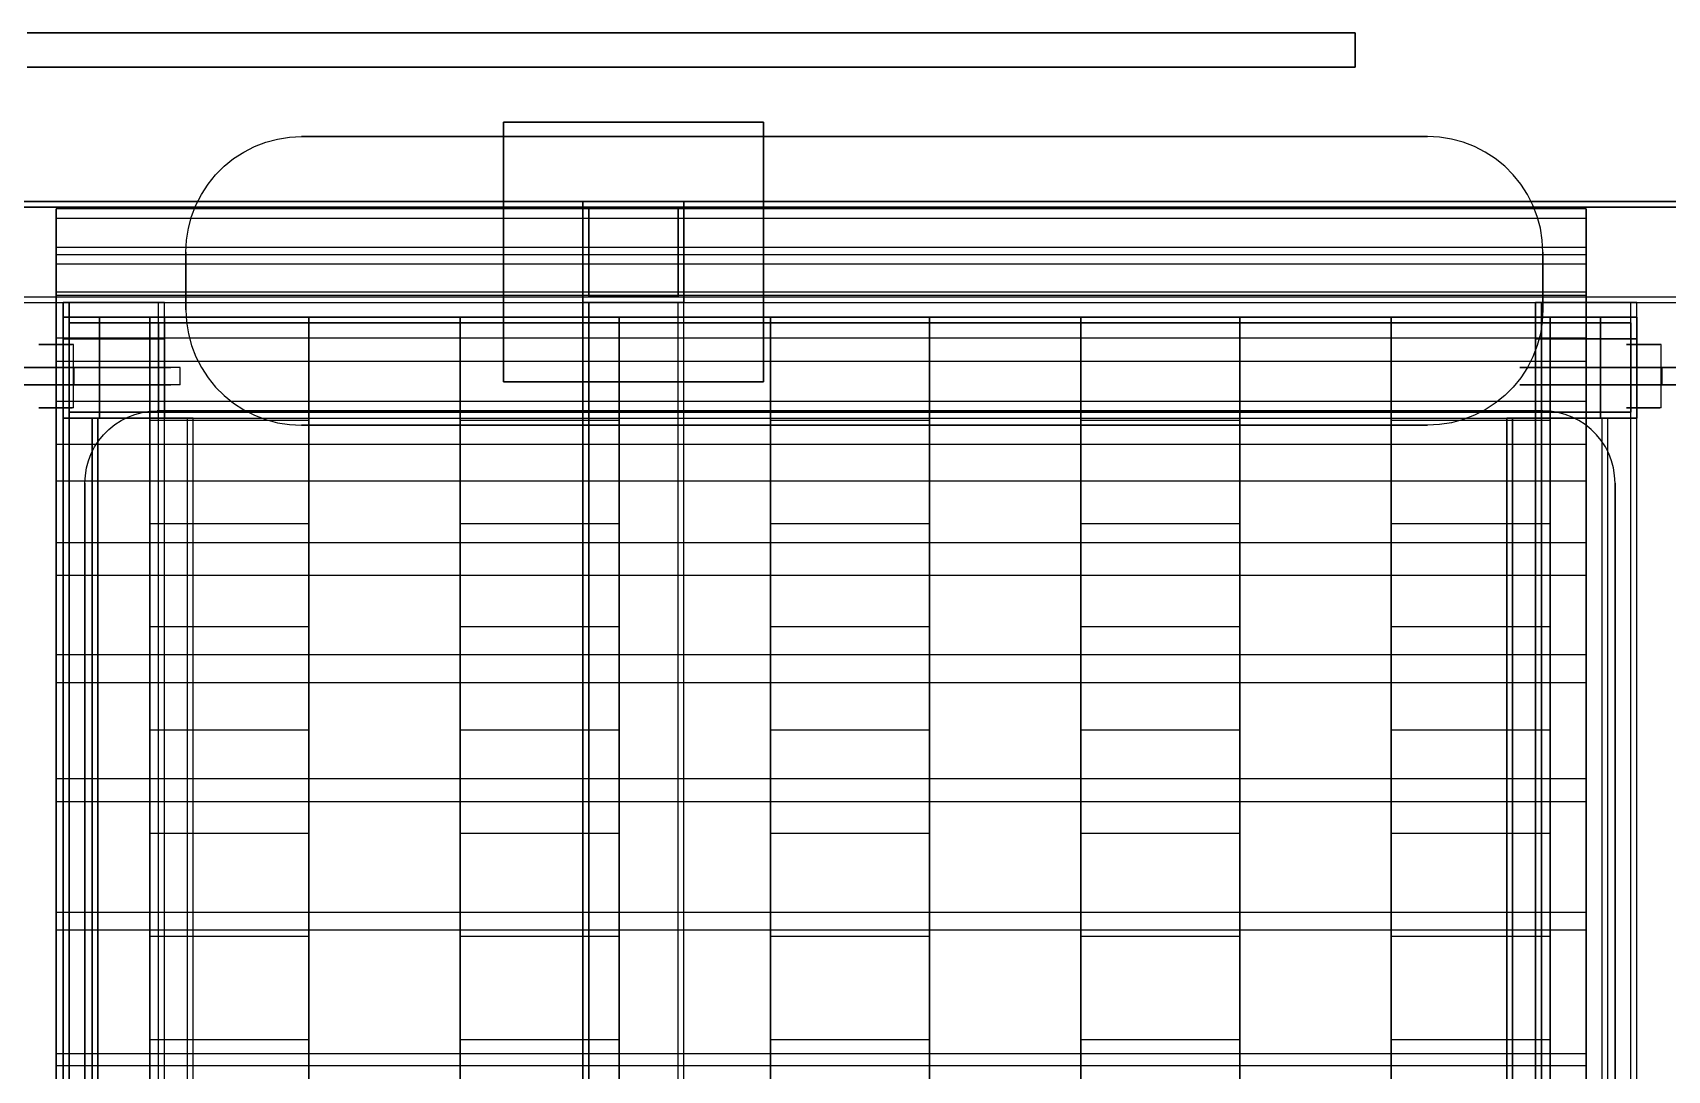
# Model space of a CAD drawing. Header units: millimetres. Extents: x -840 to 1340, y -435 to 456.
# Drawn here: x -8 to 558, y 97 to 456 of the extents above; entities that cross this region are included whole.
import ezdxf

# ---------------------------------------------------------------- set-up
doc = ezdxf.new("R2010")
doc.units = ezdxf.units.MM
for name, color, linetype in [('B02', 7, 'Continuous'), ('B11', 7, 'Continuous'), ('B211', 7, 'Continuous'), ('B311', 7, 'Continuous'), ('B401', 7, 'Continuous'), ('B411', 7, 'Continuous'), ('B50', 7, 'Continuous'), ('B51', 7, 'Continuous'), ('B61', 7, 'Continuous'), ('B62', 7, 'Continuous'), ('C2', 7, 'Continuous'), ('C41', 7, 'Continuous'), ('D20', 7, 'Continuous'), ('H001', 7, 'Continuous'), ('H011', 7, 'Continuous'), ('H101', 7, 'Continuous'), ('H111', 7, 'Continuous'), ('S011', 7, 'Continuous'), ('S020', 7, 'Continuous'), ('S021', 7, 'Continuous'), ('S1000', 7, 'Continuous'), ('S1001', 7, 'Continuous'), ('S1002', 7, 'Continuous'), ('S1003', 7, 'Continuous'), ('S1004', 7, 'Continuous'), ('S200', 7, 'Continuous')]:
    doc.layers.add(name, color=color, linetype=linetype)

msp = doc.modelspace()

# ---------------------------------------------------------------- linework, layer by layer
at = {"layer": 'B02'}
for points in [[(1280, 397.5), (-780, 397.5)], [(-780, 397.5), (1280, 397.5)], [(1280, 395.5), (-780, 395.5)], [(-780, 395.5), (1280, 395.5)], [(-780, 364.5), (1280, 364.5)], [(-780, 364.5), (1280, 364.5)], [(-780, 362.5), (1280, 362.5)], [(-780, 362.5), (1280, 362.5)]]:
    msp.add_lwpolyline(points, dxfattribs=at)
at = {"layer": 'B11'}
for points in [[(182.5, 362.5), (182.5, -362.5)], [(182.5, -362.5), (182.5, 362.5)], [(182.5, 362.5), (182.5, 362.5)], [(217.5, 362.5), (182.5, 362.5)], [(182.5, 362.5), (217.5, 362.5)], [(184.5, 362.5), (184.5, -362.5)], [(215.5, 362.5), (184.5, 362.5)], [(184.5, -362.5), (184.5, 362.5)], [(184.5, 362.5), (215.5, 362.5)], [(184.5, 362.5), (184.5, 362.5)], [(215.5, -362.5), (215.5, 362.5)], [(215.5, -362.5), (215.5, 362.5)], [(215.5, 362.5), (215.5, 362.5)], [(217.5, -362.5), (217.5, 362.5)], [(217.5, -362.5), (217.5, 362.5)], [(217.5, 362.5), (217.5, 362.5)]]:
    msp.add_lwpolyline(points, dxfattribs=at)
at = {"layer": 'B211'}
for points in [[(182.5, 397.5), (182.5, 397.5)], [(217.5, 397.5), (182.5, 397.5)], [(182.5, 397.5), (217.5, 397.5)], [(182.5, 397.5), (182.5, 362.5)], [(182.5, 362.5), (182.5, 397.5)], [(217.5, 397.5), (217.5, 397.5)], [(217.5, 362.5), (217.5, 397.5)], [(217.5, 397.5), (217.5, 362.5)], [(184.5, 395.5), (184.5, 395.5)], [(184.5, 364.5), (184.5, 395.5)], [(184.5, 395.5), (184.5, 364.5)], [(184.5, 395.5), (215.5, 395.5)], [(215.5, 395.5), (184.5, 395.5)], [(215.5, 395.5), (215.5, 395.5)], [(215.5, 395.5), (215.5, 364.5)], [(215.5, 364.5), (215.5, 395.5)], [(182.5, 362.5), (182.5, 362.5)], [(182.5, 362.5), (217.5, 362.5)], [(217.5, 362.5), (182.5, 362.5)], [(184.5, 364.5), (184.5, 364.5)], [(215.5, 364.5), (184.5, 364.5)], [(184.5, 364.5), (215.5, 364.5)], [(215.5, 364.5), (215.5, 364.5)], [(217.5, 362.5), (217.5, 362.5)]]:
    msp.add_lwpolyline(points, dxfattribs=at)
at = {"layer": 'B311'}
for points in [[(155, 335), (155, 425)], [(155, 425), (155, 425)], [(155, 425), (155, 335)], [(245, 425), (155, 425)], [(155, 425), (245, 425)], [(245, 425), (245, 335)], [(245, 425), (245, 425)], [(245, 335), (245, 425)], [(155, 335), (155, 335)], [(155, 335), (245, 335)], [(245, 335), (155, 335)], [(245, 335), (245, 335)]]:
    msp.add_lwpolyline(points, dxfattribs=at)
at = {"layer": 'B401'}
for points in [[(2.5, 357.5), (2.5, 357.5)], [(37.5, 357.5), (2.5, 357.5)], [(2.5, 357.5), (37.5, 357.5)], [(2.5, 357.5), (2.5, 322.5)], [(2.5, 322.5), (2.5, 357.5)], [(37.5, 357.5), (37.5, 357.5)], [(37.5, 322.5), (37.5, 357.5)], [(37.5, 357.5), (37.5, 322.5)], [(4.5, 355.5), (4.5, 355.5)], [(4.5, 324.5), (4.5, 355.5)], [(4.5, 355.5), (4.5, 324.5)], [(4.5, 355.5), (35.5, 355.5)], [(35.5, 355.5), (4.5, 355.5)], [(35.5, 355.5), (35.5, 355.5)], [(35.5, 355.5), (35.5, 324.5)], [(35.5, 324.5), (35.5, 355.5)], [(4.5, 324.5), (4.5, 324.5)], [(35.5, 324.5), (4.5, 324.5)], [(4.5, 324.5), (35.5, 324.5)], [(35.5, 324.5), (35.5, 324.5)], [(2.5, 322.5), (2.5, 322.5)], [(2.5, 322.5), (37.5, 322.5)], [(37.5, 322.5), (2.5, 322.5)], [(37.5, 322.5), (37.5, 322.5)]]:
    msp.add_lwpolyline(points, dxfattribs=at)
at = {"layer": 'B411'}
for points in [[(512.5, 357.5), (512.5, 357.5)], [(547.5, 357.5), (512.5, 357.5)], [(512.5, 357.5), (547.5, 357.5)], [(512.5, 357.5), (512.5, 322.5)], [(512.5, 322.5), (512.5, 357.5)], [(547.5, 357.5), (547.5, 357.5)], [(547.5, 322.5), (547.5, 357.5)], [(547.5, 357.5), (547.5, 322.5)], [(514.5, 355.5), (514.5, 355.5)], [(514.5, 324.5), (514.5, 355.5)], [(514.5, 355.5), (514.5, 324.5)], [(514.5, 355.5), (545.5, 355.5)], [(545.5, 355.5), (514.5, 355.5)], [(545.5, 355.5), (545.5, 355.5)], [(545.5, 355.5), (545.5, 324.5)], [(545.5, 324.5), (545.5, 355.5)], [(514.5, 324.5), (514.5, 324.5)], [(545.5, 324.5), (514.5, 324.5)], [(514.5, 324.5), (545.5, 324.5)], [(545.5, 324.5), (545.5, 324.5)], [(512.5, 322.5), (512.5, 322.5)], [(512.5, 322.5), (547.5, 322.5)], [(547.5, 322.5), (512.5, 322.5)], [(547.5, 322.5), (547.5, 322.5)]]:
    msp.add_lwpolyline(points, dxfattribs=at)
at = {"layer": 'B50'}
for points in [[(2.5, 350), (2.5, -350)], [(2.5, -350), (2.5, 350)], [(2.5, 350), (2.5, 350)], [(37.5, 350), (2.5, 350)], [(2.5, 350), (37.5, 350)], [(4.5, 350), (4.5, -350)], [(35.5, 350), (4.5, 350)], [(4.5, -350), (4.5, 350)], [(4.5, 350), (35.5, 350)], [(4.5, 350), (4.5, 350)], [(35.5, -350), (35.5, 350)], [(35.5, -350), (35.5, 350)], [(35.5, 350), (35.5, 350)], [(37.5, -350), (37.5, 350)], [(37.5, -350), (37.5, 350)], [(37.5, 350), (37.5, 350)]]:
    msp.add_lwpolyline(points, dxfattribs=at)
at = {"layer": 'B51'}
for points in [[(512.5, 350), (512.5, -350)], [(512.5, -350), (512.5, 350)], [(512.5, 350), (512.5, 350)], [(547.5, 350), (512.5, 350)], [(512.5, 350), (547.5, 350)], [(514.5, 350), (514.5, -350)], [(545.5, 350), (514.5, 350)], [(514.5, -350), (514.5, 350)], [(514.5, 350), (545.5, 350)], [(514.5, 350), (514.5, 350)], [(545.5, -350), (545.5, 350)], [(545.5, -350), (545.5, 350)], [(545.5, 350), (545.5, 350)], [(547.5, -350), (547.5, 350)], [(547.5, -350), (547.5, 350)], [(547.5, 350), (547.5, 350)]]:
    msp.add_lwpolyline(points, dxfattribs=at)
at = {"layer": 'B61'}
for points in [[(2.5, 362.5), (2.5, -362.5)], [(2.5, -362.5), (2.5, 362.5)], [(2.5, 362.5), (2.5, 362.5)], [(37.5, 362.5), (2.5, 362.5)], [(2.5, 362.5), (37.5, 362.5)], [(4.5, 362.5), (4.5, -362.5)], [(35.5, 362.5), (4.5, 362.5)], [(4.5, -362.5), (4.5, 362.5)], [(4.5, 362.5), (35.5, 362.5)], [(4.5, 362.5), (4.5, 362.5)], [(35.5, -362.5), (35.5, 362.5)], [(35.5, -362.5), (35.5, 362.5)], [(35.5, 362.5), (35.5, 362.5)], [(37.5, -362.5), (37.5, 362.5)], [(37.5, -362.5), (37.5, 362.5)], [(37.5, 362.5), (37.5, 362.5)]]:
    msp.add_lwpolyline(points, dxfattribs=at)
at = {"layer": 'B62'}
for points in [[(512.5, 362.5), (512.5, -362.5)], [(512.5, -362.5), (512.5, 362.5)], [(512.5, 362.5), (512.5, 362.5)], [(547.5, 362.5), (512.5, 362.5)], [(512.5, 362.5), (547.5, 362.5)], [(514.5, 362.5), (514.5, -362.5)], [(545.5, 362.5), (514.5, 362.5)], [(514.5, -362.5), (514.5, 362.5)], [(514.5, 362.5), (545.5, 362.5)], [(514.5, 362.5), (514.5, 362.5)], [(545.5, -362.5), (545.5, 362.5)], [(545.5, -362.5), (545.5, 362.5)], [(545.5, 362.5), (545.5, 362.5)], [(547.5, -362.5), (547.5, 362.5)], [(547.5, -362.5), (547.5, 362.5)], [(547.5, 362.5), (547.5, 362.5)]]:
    msp.add_lwpolyline(points, dxfattribs=at)
at = {"layer": 'C2'}
for points in [[(530, 395), (0, 395)], [(0, 395), (0, 391.62)], [(0, 379), (0, 395)], [(530, 391.62), (0, 391.62)], [(0, 391.62), (0, 381.54)], [(530, 391.62), (530, 395)], [(530, 395), (530, 379)], [(530, 381.54), (530, 391.62)], [(530, 381.54), (0, 381.54)], [(0, 381.54), (0, 364.93)], [(530, 364.93), (530, 381.54)], [(530, 379), (0, 379)], [(0, 375.76), (0, 379)], [(530, 375.76), (0, 375.76)], [(0, 366.09), (0, 375.76)], [(530, 379), (530, 375.76)], [(530, 375.76), (530, 366.09)], [(530, 366.09), (0, 366.09)], [(0, 350.15), (0, 366.09)], [(530, 364.93), (0, 364.93)], [(0, 364.93), (0, 342.08)], [(530, 366.09), (530, 350.15)], [(530, 342.08), (530, 364.93)], [(530, 350.15), (0, 350.15)], [(0, 328.22), (0, 350.15)], [(530, 350.15), (530, 328.22)], [(530, 342.08), (0, 342.08)], [(0, 342.08), (0, 313.37)], [(530, 313.37), (530, 342.08)], [(530, 328.22), (0, 328.22)], [(0, 300.68), (0, 328.22)], [(530, 328.22), (530, 300.68)], [(530, 313.37), (0, 313.37)], [(0, 313.37), (0, 279.31)], [(530, 279.31), (530, 313.37)], [(530, 300.68), (0, 300.68)], [(0, 267.99), (0, 300.68)], [(530, 300.68), (530, 267.99)], [(530, 279.31), (0, 279.31)], [(0, 279.31), (0, 240.46)], [(530, 240.46), (530, 279.31)], [(530, 267.99), (0, 267.99)], [(0, 230.72), (0, 267.99)], [(530, 267.99), (530, 230.72)], [(530, 240.46), (0, 240.46)], [(0, 240.46), (0, 197.5)], [(530, 197.5), (530, 240.46)], [(530, 230.72), (0, 230.72)], [(0, 189.5), (0, 230.72)], [(530, 230.72), (530, 189.5)], [(530, 197.5), (0, 197.5)], [(0, 197.5), (0, 151.16)], [(530, 151.16), (530, 197.5)], [(530, 189.5), (0, 189.5)], [(0, 145.04), (0, 189.5)], [(530, 189.5), (530, 145.04)], [(530, 151.16), (0, 151.16)], [(0, 151.16), (0, 102.23)], [(530, 102.23), (530, 151.16)], [(530, 145.04), (0, 145.04)], [(0, 98.09), (0, 145.04)], [(530, 145.04), (530, 98.09)], [(530, 102.23), (0, 102.23)], [(0, 102.23), (0, 51.56)], [(530, 51.56), (530, 102.23)], [(530, 98.09), (0, 98.09)], [(0, 49.47), (0, 98.09)], [(530, 98.09), (530, 49.47)]]:
    msp.add_lwpolyline(points, dxfattribs=at)
at = {"layer": 'C41'}
for points in [[(45, 380), (45.22, 384.18), (45.87, 388.32), (46.96, 392.36), (48.46, 396.27), (50.36, 400), (52.64, 403.51), (55.27, 406.77), (58.23, 409.73), (61.49, 412.36), (65, 414.64), (68.73, 416.54), (72.64, 418.04), (76.68, 419.13), (80.82, 419.78), (85, 420)], [(45, 380), (45.22, 384.18), (45.87, 388.32), (46.96, 392.36), (48.46, 396.27), (50.36, 400), (52.64, 403.51), (55.27, 406.77), (58.23, 409.73), (61.49, 412.36), (65, 414.64), (68.73, 416.54), (72.64, 418.04), (76.68, 419.13), (80.82, 419.78), (85, 420)], [(475, 420), (85, 420)], [(85, 420), (85, 420)], [(85, 420), (475, 420)], [(515, 380), (514.78, 384.18), (514.13, 388.32), (513.04, 392.36), (511.54, 396.27), (509.64, 400), (507.36, 403.51), (504.73, 406.77), (501.77, 409.73), (498.51, 412.36), (495, 414.64), (491.27, 416.54), (487.36, 418.04), (483.32, 419.13), (479.18, 419.78), (475, 420)], [(515, 380), (514.78, 384.18), (514.13, 388.32), (513.04, 392.36), (511.54, 396.27), (509.64, 400), (507.36, 403.51), (504.73, 406.77), (501.77, 409.73), (498.51, 412.36), (495, 414.64), (491.27, 416.54), (487.36, 418.04), (483.32, 419.13), (479.18, 419.78), (475, 420)], [(475, 420), (475, 420)], [(45, 360), (45, 380)], [(45, 380), (45, 380)], [(45, 380), (45, 360)], [(515, 360), (515, 380)], [(515, 380), (515, 360)], [(515, 380), (515, 380)], [(45, 360), (45, 360)], [(45, 360), (45.22, 355.82), (45.87, 351.68), (46.96, 347.64), (48.46, 343.73), (50.36, 340), (52.64, 336.49), (55.27, 333.23), (58.23, 330.27), (61.49, 327.64), (65, 325.36), (68.73, 323.46), (72.64, 321.96), (76.68, 320.87), (80.82, 320.22), (85, 320)], [(45, 360), (45.22, 355.82), (45.87, 351.68), (46.96, 347.64), (48.46, 343.73), (50.36, 340), (52.64, 336.49), (55.27, 333.23), (58.23, 330.27), (61.49, 327.64), (65, 325.36), (68.73, 323.46), (72.64, 321.96), (76.68, 320.87), (80.82, 320.22), (85, 320)], [(515, 360), (514.78, 355.82), (514.13, 351.68), (513.04, 347.64), (511.54, 343.73), (509.64, 340), (507.36, 336.49), (504.73, 333.23), (501.77, 330.27), (498.51, 327.64), (495, 325.36), (491.27, 323.46), (487.36, 321.96), (483.32, 320.87), (479.18, 320.22), (475, 320)], [(515, 360), (514.78, 355.82), (514.13, 351.68), (513.04, 347.64), (511.54, 343.73), (509.64, 340), (507.36, 336.49), (504.73, 333.23), (501.77, 330.27), (498.51, 327.64), (495, 325.36), (491.27, 323.46), (487.36, 321.96), (483.32, 320.87), (479.18, 320.22), (475, 320)], [(515, 360), (515, 360)], [(85, 320), (475, 320)], [(85, 320), (85, 320)], [(475, 320), (85, 320)], [(475, 320), (475, 320)]]:
    msp.add_lwpolyline(points, dxfattribs=at)
at = {"layer": 'D20'}
for points in [[(450, 456), (-10, 456)], [(-10, 456), (450, 456)], [(450, 456), (450, 444)], [(450, 456), (450, 456)], [(450, 444), (450, 456)], [(-10, 444), (450, 444)], [(450, 444), (-10, 444)], [(450, 444), (450, 444)]]:
    msp.add_lwpolyline(points, dxfattribs=at)
at = {"layer": 'H001'}
for points in [[(43, 340), (39.73, 340), (30.41, 340), (16.46, 340), (0, 340), (-16.46, 340), (-30.41, 340), (-39.73, 340), (-43, 340), (-39.73, 340), (-30.41, 340), (-16.46, 340), (0, 340), (16.46, 340), (30.41, 340), (39.73, 340)], [(6.2, 340), (5.73, 340), (4.38, 340), (2.37, 340), (0, 340), (-2.37, 340), (-4.38, 340), (-5.73, 340), (-6.2, 340), (-5.73, 340), (-4.38, 340), (-2.37, 340), (0, 340), (2.37, 340), (4.38, 340), (5.73, 340)], [(6.2, 340), (6.2, 334)], [(43, 334), (43, 340)], [(43, 334), (39.73, 334), (30.41, 334), (16.46, 334), (0, 334), (-16.46, 334), (-30.41, 334), (-39.73, 334), (-43, 334), (-39.73, 334), (-30.41, 334), (-16.46, 334), (0, 334), (16.46, 334), (30.41, 334), (39.73, 334)], [(6.2, 334), (5.73, 334), (4.38, 334), (2.37, 334), (0, 334), (-2.37, 334), (-4.38, 334), (-5.73, 334), (-6.2, 334), (-5.73, 334), (-4.38, 334), (-2.37, 334), (0, 334), (2.37, 334), (4.38, 334), (5.73, 334)]]:
    msp.add_lwpolyline(points, dxfattribs=at)
at = {"layer": 'H011'}
for points in [[(593, 340), (589.73, 340), (580.41, 340), (566.46, 340), (550, 340), (533.54, 340), (519.59, 340), (510.27, 340), (507, 340), (510.27, 340), (519.59, 340), (533.54, 340), (550, 340), (566.46, 340), (580.41, 340), (589.73, 340)], [(556.2, 340), (555.73, 340), (554.38, 340), (552.37, 340), (550, 340), (547.63, 340), (545.62, 340), (544.27, 340), (543.8, 340), (544.27, 340), (545.62, 340), (547.63, 340), (550, 340), (552.37, 340), (554.38, 340), (555.73, 340)], [(556.2, 340), (556.2, 334)], [(593, 334), (589.73, 334), (580.41, 334), (566.46, 334), (550, 334), (533.54, 334), (519.59, 334), (510.27, 334), (507, 334), (510.27, 334), (519.59, 334), (533.54, 334), (550, 334), (566.46, 334), (580.41, 334), (589.73, 334)], [(556.2, 334), (555.73, 334), (554.38, 334), (552.37, 334), (550, 334), (547.63, 334), (545.62, 334), (544.27, 334), (543.8, 334), (544.27, 334), (545.62, 334), (547.63, 334), (550, 334), (552.37, 334), (554.38, 334), (555.73, 334)]]:
    msp.add_lwpolyline(points, dxfattribs=at)
at = {"layer": 'H101'}
for points in [[(6, 348), (5.54, 348), (4.24, 348), (2.3, 348), (0, 348), (-2.3, 348), (-4.24, 348), (-5.54, 348), (-6, 348), (-5.54, 348), (-4.24, 348), (-2.3, 348), (0, 348), (2.3, 348), (4.24, 348), (5.54, 348)], [(6, 326), (6, 348)], [(6, 326), (5.54, 326), (4.24, 326), (2.3, 326), (0, 326), (-2.3, 326), (-4.24, 326), (-5.54, 326), (-6, 326), (-5.54, 326), (-4.24, 326), (-2.3, 326), (0, 326), (2.3, 326), (4.24, 326), (5.54, 326)]]:
    msp.add_lwpolyline(points, dxfattribs=at)
at = {"layer": 'H111'}
for points in [[(556, 348), (555.54, 348), (554.24, 348), (552.3, 348), (550, 348), (547.7, 348), (545.76, 348), (544.46, 348), (544, 348), (544.46, 348), (545.76, 348), (547.7, 348), (550, 348), (552.3, 348), (554.24, 348), (555.54, 348)], [(556, 326), (556, 348)], [(556, 326), (555.54, 326), (554.24, 326), (552.3, 326), (550, 326), (547.7, 326), (545.76, 326), (544.46, 326), (544, 326), (544.46, 326), (545.76, 326), (547.7, 326), (550, 326), (552.3, 326), (554.24, 326), (555.54, 326)]]:
    msp.add_lwpolyline(points, dxfattribs=at)
at = {"layer": 'S011'}
for points in [[(535, 357.5), (15, 357.5)], [(15, 357.5), (535, 357.5)], [(15, 357.5), (15, 357.5)], [(15, 357.5), (15, 322.5)], [(15, 322.5), (15, 357.5)], [(535, 357.5), (535, 357.5)], [(535, 322.5), (535, 357.5)], [(535, 357.5), (535, 322.5)], [(535, 355.5), (15, 355.5)], [(15, 355.5), (15, 324.5)], [(15, 355.5), (535, 355.5)], [(15, 324.5), (15, 355.5)], [(15, 355.5), (15, 355.5)], [(535, 324.5), (535, 355.5)], [(535, 355.5), (535, 324.5)], [(535, 355.5), (535, 355.5)], [(15, 324.5), (535, 324.5)], [(15, 324.5), (535, 324.5)], [(15, 324.5), (15, 324.5)], [(535, 324.5), (535, 324.5)], [(15, 322.5), (535, 322.5)], [(15, 322.5), (535, 322.5)], [(15, 322.5), (15, 322.5)], [(535, 322.5), (535, 322.5)]]:
    msp.add_lwpolyline(points, dxfattribs=at)
at = {"layer": 'S020'}
for points in [[(12.5, 322.5), (12.5, -322.5)], [(12.5, -322.5), (12.5, 322.5)], [(12.5, 322.5), (12.5, 322.5)], [(47.5, 322.5), (12.5, 322.5)], [(12.5, 322.5), (47.5, 322.5)], [(14.5, 322.5), (14.5, -322.5)], [(45.5, 322.5), (14.5, 322.5)], [(14.5, -322.5), (14.5, 322.5)], [(14.5, 322.5), (45.5, 322.5)], [(14.5, 322.5), (14.5, 322.5)], [(45.5, -322.5), (45.5, 322.5)], [(45.5, -322.5), (45.5, 322.5)], [(45.5, 322.5), (45.5, 322.5)], [(47.5, -322.5), (47.5, 322.5)], [(47.5, -322.5), (47.5, 322.5)], [(47.5, 322.5), (47.5, 322.5)]]:
    msp.add_lwpolyline(points, dxfattribs=at)
at = {"layer": 'S021'}
for points in [[(502.5, 322.5), (502.5, -322.5)], [(502.5, -322.5), (502.5, 322.5)], [(502.5, 322.5), (502.5, 322.5)], [(537.5, 322.5), (502.5, 322.5)], [(502.5, 322.5), (537.5, 322.5)], [(504.5, 322.5), (504.5, -322.5)], [(535.5, 322.5), (504.5, 322.5)], [(504.5, -322.5), (504.5, 322.5)], [(504.5, 322.5), (535.5, 322.5)], [(504.5, 322.5), (504.5, 322.5)], [(535.5, -322.5), (535.5, 322.5)], [(535.5, -322.5), (535.5, 322.5)], [(535.5, 322.5), (535.5, 322.5)], [(537.5, -322.5), (537.5, 322.5)], [(537.5, -322.5), (537.5, 322.5)], [(537.5, 322.5), (537.5, 322.5)]]:
    msp.add_lwpolyline(points, dxfattribs=at)
at = {"layer": 'S1000'}
for points in [[(32.5, 357.5), (87.5, 357.5)], [(32.5, 321.75), (32.5, 357.5)], [(32.5, 357.5), (87.5, 357.5)], [(32.5, 357.5), (32.5, 357.5)], [(32.5, 357.5), (32.5, 321.75)], [(87.5, 357.5), (87.5, 321.75)], [(87.5, 357.5), (87.5, 357.5)], [(87.5, 321.75), (87.5, 357.5)], [(32.5, 321.75), (87.5, 321.75)], [(32.5, 286), (32.5, 321.75)], [(32.5, 321.75), (87.5, 321.75)], [(32.5, 321.75), (32.5, 286)], [(87.5, 321.75), (87.5, 286)], [(87.5, 286), (87.5, 321.75)], [(32.5, 286), (87.5, 286)], [(32.5, 250.25), (32.5, 286)], [(32.5, 286), (87.5, 286)], [(32.5, 286), (32.5, 250.25)], [(87.5, 286), (87.5, 250.25)], [(87.5, 250.25), (87.5, 286)], [(32.5, 250.25), (87.5, 250.25)], [(32.5, 214.5), (32.5, 250.25)], [(32.5, 250.25), (87.5, 250.25)], [(32.5, 250.25), (32.5, 214.5)], [(87.5, 250.25), (87.5, 214.5)], [(87.5, 214.5), (87.5, 250.25)], [(32.5, 214.5), (87.5, 214.5)], [(32.5, 178.75), (32.5, 214.5)], [(32.5, 214.5), (87.5, 214.5)], [(32.5, 214.5), (32.5, 178.75)], [(87.5, 214.5), (87.5, 178.75)], [(87.5, 178.75), (87.5, 214.5)], [(32.5, 178.75), (87.5, 178.75)], [(32.5, 143), (32.5, 178.75)], [(32.5, 178.75), (87.5, 178.75)], [(32.5, 178.75), (32.5, 143)], [(87.5, 178.75), (87.5, 143)], [(87.5, 143), (87.5, 178.75)], [(32.5, 143), (87.5, 143)], [(32.5, 107.25), (32.5, 143)], [(32.5, 143), (87.5, 143)], [(32.5, 143), (32.5, 107.25)], [(87.5, 143), (87.5, 107.25)], [(87.5, 107.25), (87.5, 143)], [(32.5, 107.25), (87.5, 107.25)], [(32.5, 71.5), (32.5, 107.25)], [(32.5, 107.25), (87.5, 107.25)], [(32.5, 107.25), (32.5, 71.5)], [(87.5, 107.25), (87.5, 71.5)], [(87.5, 71.5), (87.5, 107.25)]]:
    msp.add_lwpolyline(points, dxfattribs=at)
at = {"layer": 'S1001'}
for points in [[(140, 357.5), (195, 357.5)], [(140, 321.75), (140, 357.5)], [(140, 357.5), (195, 357.5)], [(140, 357.5), (140, 357.5)], [(140, 357.5), (140, 321.75)], [(195, 357.5), (195, 321.75)], [(195, 357.5), (195, 357.5)], [(195, 321.75), (195, 357.5)], [(140, 321.75), (195, 321.75)], [(140, 286), (140, 321.75)], [(140, 321.75), (195, 321.75)], [(140, 321.75), (140, 286)], [(195, 321.75), (195, 286)], [(195, 286), (195, 321.75)], [(140, 286), (195, 286)], [(140, 250.25), (140, 286)], [(140, 286), (195, 286)], [(140, 286), (140, 250.25)], [(195, 286), (195, 250.25)], [(195, 250.25), (195, 286)], [(140, 250.25), (195, 250.25)], [(140, 214.5), (140, 250.25)], [(140, 250.25), (195, 250.25)], [(140, 250.25), (140, 214.5)], [(195, 250.25), (195, 214.5)], [(195, 214.5), (195, 250.25)], [(140, 214.5), (195, 214.5)], [(140, 178.75), (140, 214.5)], [(140, 214.5), (195, 214.5)], [(140, 214.5), (140, 178.75)], [(195, 214.5), (195, 178.75)], [(195, 178.75), (195, 214.5)], [(140, 178.75), (195, 178.75)], [(140, 143), (140, 178.75)], [(140, 178.75), (195, 178.75)], [(140, 178.75), (140, 143)], [(195, 178.75), (195, 143)], [(195, 143), (195, 178.75)], [(140, 143), (195, 143)], [(140, 107.25), (140, 143)], [(140, 143), (195, 143)], [(140, 143), (140, 107.25)], [(195, 143), (195, 107.25)], [(195, 107.25), (195, 143)], [(140, 107.25), (195, 107.25)], [(140, 71.5), (140, 107.25)], [(140, 107.25), (195, 107.25)], [(140, 107.25), (140, 71.5)], [(195, 107.25), (195, 71.5)], [(195, 71.5), (195, 107.25)]]:
    msp.add_lwpolyline(points, dxfattribs=at)
at = {"layer": 'S1002'}
for points in [[(247.5, 357.5), (302.5, 357.5)], [(247.5, 321.75), (247.5, 357.5)], [(247.5, 357.5), (302.5, 357.5)], [(247.5, 357.5), (247.5, 357.5)], [(247.5, 357.5), (247.5, 321.75)], [(302.5, 357.5), (302.5, 321.75)], [(302.5, 357.5), (302.5, 357.5)], [(302.5, 321.75), (302.5, 357.5)], [(247.5, 321.75), (302.5, 321.75)], [(247.5, 286), (247.5, 321.75)], [(247.5, 321.75), (302.5, 321.75)], [(247.5, 321.75), (247.5, 286)], [(302.5, 321.75), (302.5, 286)], [(302.5, 286), (302.5, 321.75)], [(247.5, 286), (302.5, 286)], [(247.5, 250.25), (247.5, 286)], [(247.5, 286), (302.5, 286)], [(247.5, 286), (247.5, 250.25)], [(302.5, 286), (302.5, 250.25)], [(302.5, 250.25), (302.5, 286)], [(247.5, 250.25), (302.5, 250.25)], [(247.5, 214.5), (247.5, 250.25)], [(247.5, 250.25), (302.5, 250.25)], [(247.5, 250.25), (247.5, 214.5)], [(302.5, 250.25), (302.5, 214.5)], [(302.5, 214.5), (302.5, 250.25)], [(247.5, 214.5), (302.5, 214.5)], [(247.5, 178.75), (247.5, 214.5)], [(247.5, 214.5), (302.5, 214.5)], [(247.5, 214.5), (247.5, 178.75)], [(302.5, 214.5), (302.5, 178.75)], [(302.5, 178.75), (302.5, 214.5)], [(247.5, 178.75), (302.5, 178.75)], [(247.5, 143), (247.5, 178.75)], [(247.5, 178.75), (302.5, 178.75)], [(247.5, 178.75), (247.5, 143)], [(302.5, 178.75), (302.5, 143)], [(302.5, 143), (302.5, 178.75)], [(247.5, 143), (302.5, 143)], [(247.5, 107.25), (247.5, 143)], [(247.5, 143), (302.5, 143)], [(247.5, 143), (247.5, 107.25)], [(302.5, 143), (302.5, 107.25)], [(302.5, 107.25), (302.5, 143)], [(247.5, 107.25), (302.5, 107.25)], [(247.5, 71.5), (247.5, 107.25)], [(247.5, 107.25), (302.5, 107.25)], [(247.5, 107.25), (247.5, 71.5)], [(302.5, 107.25), (302.5, 71.5)], [(302.5, 71.5), (302.5, 107.25)]]:
    msp.add_lwpolyline(points, dxfattribs=at)
at = {"layer": 'S1003'}
for points in [[(355, 357.5), (410, 357.5)], [(355, 321.75), (355, 357.5)], [(355, 357.5), (410, 357.5)], [(355, 357.5), (355, 357.5)], [(355, 357.5), (355, 321.75)], [(410, 357.5), (410, 321.75)], [(410, 357.5), (410, 357.5)], [(410, 321.75), (410, 357.5)], [(355, 321.75), (410, 321.75)], [(355, 286), (355, 321.75)], [(355, 321.75), (410, 321.75)], [(355, 321.75), (355, 286)], [(410, 321.75), (410, 286)], [(410, 286), (410, 321.75)], [(355, 286), (410, 286)], [(355, 250.25), (355, 286)], [(355, 286), (410, 286)], [(355, 286), (355, 250.25)], [(410, 286), (410, 250.25)], [(410, 250.25), (410, 286)], [(355, 250.25), (410, 250.25)], [(355, 214.5), (355, 250.25)], [(355, 250.25), (410, 250.25)], [(355, 250.25), (355, 214.5)], [(410, 250.25), (410, 214.5)], [(410, 214.5), (410, 250.25)], [(355, 214.5), (410, 214.5)], [(355, 178.75), (355, 214.5)], [(355, 214.5), (410, 214.5)], [(355, 214.5), (355, 178.75)], [(410, 214.5), (410, 178.75)], [(410, 178.75), (410, 214.5)], [(355, 178.75), (410, 178.75)], [(355, 143), (355, 178.75)], [(355, 178.75), (410, 178.75)], [(355, 178.75), (355, 143)], [(410, 178.75), (410, 143)], [(410, 143), (410, 178.75)], [(355, 143), (410, 143)], [(355, 107.25), (355, 143)], [(355, 143), (410, 143)], [(355, 143), (355, 107.25)], [(410, 143), (410, 107.25)], [(410, 107.25), (410, 143)], [(355, 107.25), (410, 107.25)], [(355, 71.5), (355, 107.25)], [(355, 107.25), (410, 107.25)], [(355, 107.25), (355, 71.5)], [(410, 107.25), (410, 71.5)], [(410, 71.5), (410, 107.25)]]:
    msp.add_lwpolyline(points, dxfattribs=at)
at = {"layer": 'S1004'}
for points in [[(462.5, 357.5), (517.5, 357.5)], [(462.5, 321.75), (462.5, 357.5)], [(462.5, 357.5), (517.5, 357.5)], [(462.5, 357.5), (462.5, 357.5)], [(462.5, 357.5), (462.5, 321.75)], [(517.5, 357.5), (517.5, 321.75)], [(517.5, 357.5), (517.5, 357.5)], [(517.5, 321.75), (517.5, 357.5)], [(462.5, 321.75), (517.5, 321.75)], [(462.5, 286), (462.5, 321.75)], [(462.5, 321.75), (517.5, 321.75)], [(462.5, 321.75), (462.5, 286)], [(517.5, 321.75), (517.5, 286)], [(517.5, 286), (517.5, 321.75)], [(462.5, 286), (517.5, 286)], [(462.5, 250.25), (462.5, 286)], [(462.5, 286), (517.5, 286)], [(462.5, 286), (462.5, 250.25)], [(517.5, 286), (517.5, 250.25)], [(517.5, 250.25), (517.5, 286)], [(462.5, 250.25), (517.5, 250.25)], [(462.5, 214.5), (462.5, 250.25)], [(462.5, 250.25), (517.5, 250.25)], [(462.5, 250.25), (462.5, 214.5)], [(517.5, 250.25), (517.5, 214.5)], [(517.5, 214.5), (517.5, 250.25)], [(462.5, 214.5), (517.5, 214.5)], [(462.5, 178.75), (462.5, 214.5)], [(462.5, 214.5), (517.5, 214.5)], [(462.5, 214.5), (462.5, 178.75)], [(517.5, 214.5), (517.5, 178.75)], [(517.5, 178.75), (517.5, 214.5)], [(462.5, 178.75), (517.5, 178.75)], [(462.5, 143), (462.5, 178.75)], [(462.5, 178.75), (517.5, 178.75)], [(462.5, 178.75), (462.5, 143)], [(517.5, 178.75), (517.5, 143)], [(517.5, 143), (517.5, 178.75)], [(462.5, 143), (517.5, 143)], [(462.5, 107.25), (462.5, 143)], [(462.5, 143), (517.5, 143)], [(462.5, 143), (462.5, 107.25)], [(517.5, 143), (517.5, 107.25)], [(517.5, 107.25), (517.5, 143)], [(462.5, 107.25), (517.5, 107.25)], [(462.5, 71.5), (462.5, 107.25)], [(462.5, 107.25), (517.5, 107.25)], [(462.5, 107.25), (462.5, 71.5)], [(517.5, 107.25), (517.5, 71.5)], [(517.5, 71.5), (517.5, 107.25)]]:
    msp.add_lwpolyline(points, dxfattribs=at)
at = {"layer": 'S200'}
for points in [[(10, 300), (10.14, 302.61), (10.55, 305.2), (11.22, 307.73), (12.16, 310.17), (13.35, 312.5), (14.77, 314.69), (16.42, 316.73), (18.27, 318.58), (20.31, 320.23), (22.5, 321.65), (24.83, 322.84), (27.27, 323.78), (29.8, 324.45), (32.39, 324.86), (35, 325)], [(10, 300), (10.14, 302.61), (10.55, 305.2), (11.22, 307.73), (12.16, 310.17), (13.35, 312.5), (14.77, 314.69), (16.42, 316.73), (18.27, 318.58), (20.31, 320.23), (22.5, 321.65), (24.83, 322.84), (27.27, 323.78), (29.8, 324.45), (32.39, 324.86), (35, 325)], [(515, 325), (35, 325)], [(35, 325), (35, 325)], [(35, 325), (515, 325)], [(540, 300), (539.86, 302.61), (539.45, 305.2), (538.78, 307.73), (537.84, 310.17), (536.65, 312.5), (535.23, 314.69), (533.58, 316.73), (531.73, 318.58), (529.69, 320.23), (527.5, 321.65), (525.17, 322.84), (522.73, 323.78), (520.2, 324.45), (517.61, 324.86), (515, 325)], [(540, 300), (539.86, 302.61), (539.45, 305.2), (538.78, 307.73), (537.84, 310.17), (536.65, 312.5), (535.23, 314.69), (533.58, 316.73), (531.73, 318.58), (529.69, 320.23), (527.5, 321.65), (525.17, 322.84), (522.73, 323.78), (520.2, 324.45), (517.61, 324.86), (515, 325)], [(515, 325), (515, 325)], [(10, -300), (10, 300)], [(10, 300), (10, 300)], [(10, 300), (10, -300)], [(540, -300), (540, 300)], [(540, 300), (540, -300)], [(540, 300), (540, 300)]]:
    msp.add_lwpolyline(points, dxfattribs=at)

doc.saveas('drawing.dxf')
